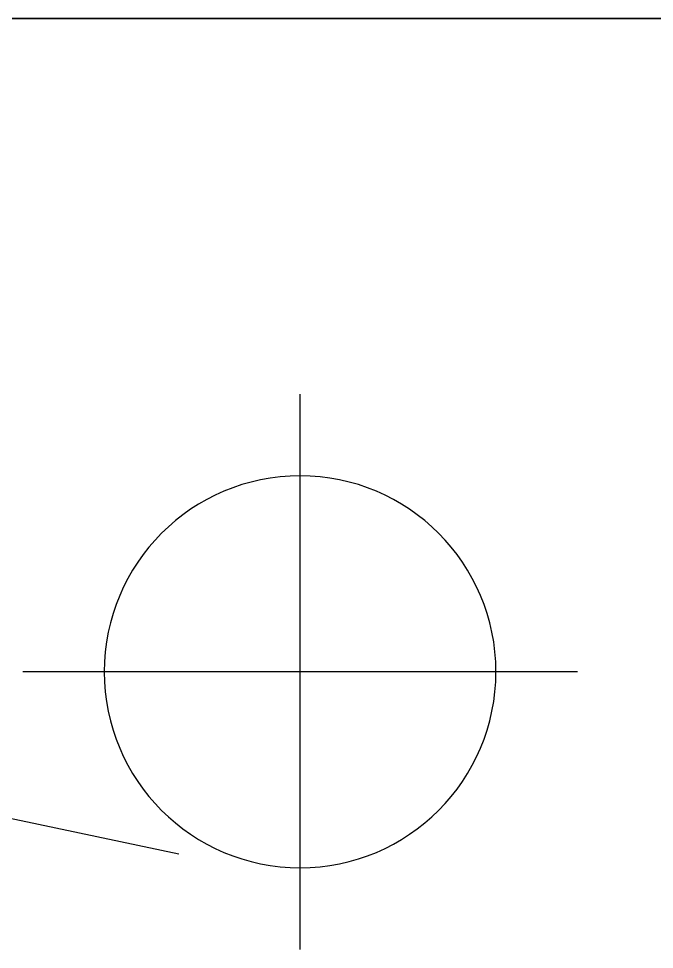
# Model space of a CAD drawing. Extents: x -668440 to 1010955, y -1678500 to 210463.
# Drawn here: x -483943 to -483553, y -999493 to -998923 of the extents above; entities that cross this region are included whole.
import ezdxf

# ---------------------------------------------------------------- set-up
doc = ezdxf.new("R2010")
doc.units = 0
doc.header["$MEASUREMENT"] = 0
doc.layers.get('0').update_dxf_attribs({"color": 3, "linetype": 'CONTINUOUS'})
for name, color, linetype in [('BOLT', 4, 'CONTINUOUS'), ('C400-N19-6M22_d', 7, 'CONTINUOUS'), ('chole', 7, 'CONTINUOUS'), ('cwr_d', 7, 'CONTINUOUS'), ('注記', 3, 'CONTINUOUS')]:
    doc.layers.add(name, color=color, linetype=linetype)

# ---------------------------------------------------------------- blocks, each defined once
blk = doc.blocks.new('tc02')
at = {"layer": '注記', "color": 4}
blk.add_line((-18656.19, 32781.117), (-18548.73, 32781.117), dxfattribs=at)
blk = doc.blocks.new('剛接合部C1Y')
at = {"layer": 'BOLT'}
for p, q in [((-215446.92413, -404574, 40), (-215446.92413, -404540, 40)), ((-215429.92413, -404557, 40), (-215463.92413, -404557, 40))]:
    blk.add_line(p, q, dxfattribs=at)
at = {"layer": 'C400-N19-6M22_d'}
blk.add_line((-215546.92413, -404517, 40), (-215346.92413, -404517, 40), dxfattribs=at)
at = {"layer": 'C400-N19-6M22_d', "extrusion": (6.12323e-17, 0, -1)}
blk.add_circle((215446.92413, -404557, -40), 12, dxfattribs=at)
at = {"layer": 'chole', "extrusion": (6.12323e-17, 0, -1)}
blk.add_circle((215446.92413, -404557, -40), 12, dxfattribs=at)
at = {"layer": 'cwr_d'}
blk.add_line((-215346.92413, -404517, 40), (-215546.92413, -404517, 40), dxfattribs=at)
at = {"layer": 'cwr_d', "extrusion": (6.12323e-17, 0, -1)}
blk.add_circle((215446.92413, -404557, -40), 12, dxfattribs=at)
at = {"rotation": 348.0238675557966}
blk.add_blockref('tc02', (-204111.58222, -440484.6958, 540), dxfattribs=at)

msp = doc.modelspace()

# ---------------------------------------------------------------- block references
at = {"xscale": 10, "yscale": 10, "zscale": 10}
msp.add_blockref('剛接合部C1Y', (1670698.6842, 3046247.35843, 5600), dxfattribs=at)

doc.saveas('drawing.dxf')
